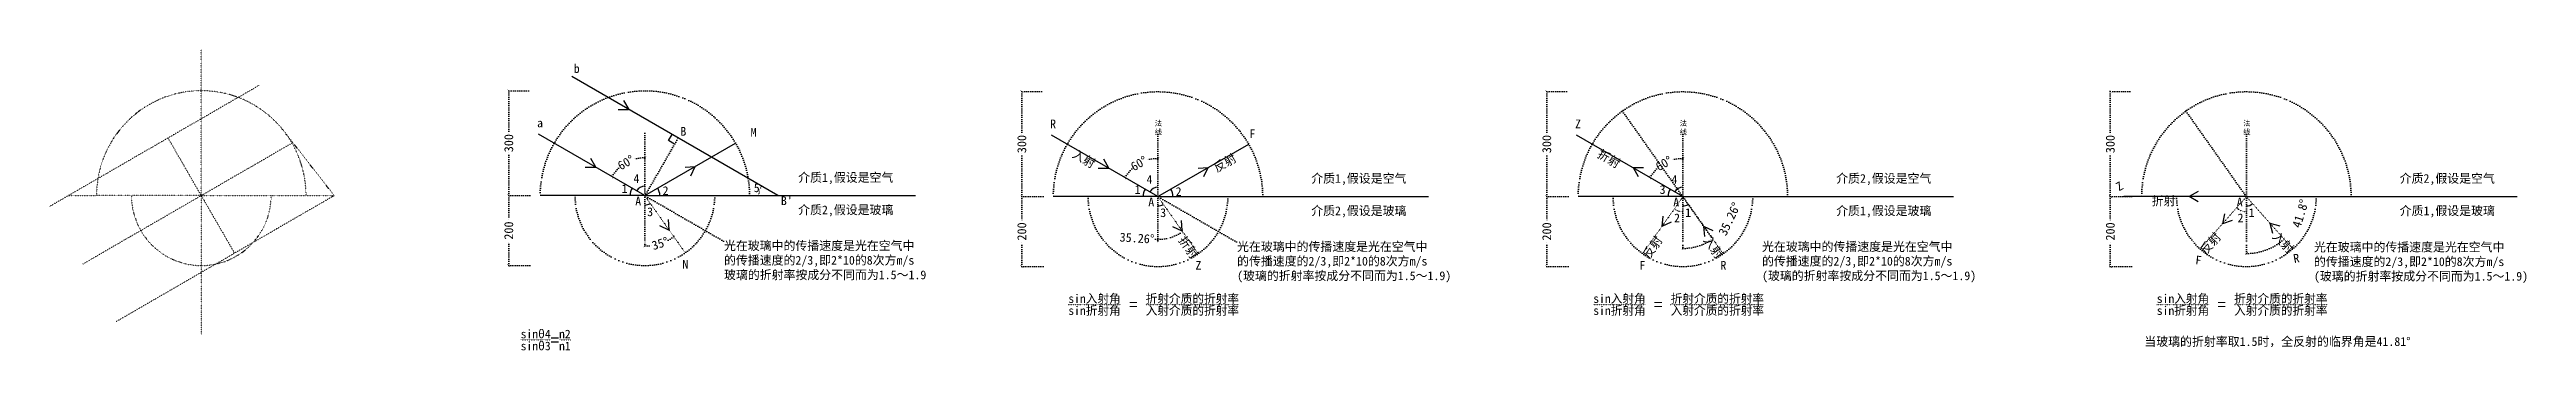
# Model space of a CAD drawing. Header units: millimetres. Extents: x 2482 to 9576, y 1540 to 2400.
import ezdxf

# ---------------------------------------------------------------- set-up
doc = ezdxf.new("R2010")
doc.units = ezdxf.units.MM
doc.header["$LTSCALE"] = 2
doc.linetypes.add('ACAD_ISO07W100', pattern=[3, 0, -3])
doc.linetypes.add('DOT', pattern=[0.25, 0, -0.25])
doc.styles.get("Standard").update_dxf_attribs({"font": ''})
doc.styles.add('w', font='', dxfattribs={"height": 25})
doc.styles.get('Standard').set_extended_font_data('SimSun')
doc.styles.get('w').set_extended_font_data('SimSun')
doc.dimstyles.new('w', dxfattribs={"dimscale": 3, "dimtxt": 8.5, "dimasz": 2.5, "dimexe": 1.25, "dimexo": 0.625, "dimtad": 0, "dimtxsty": 'Standard', "dimblk": 'ARCHTICK', "dimcen": 2.5, "dimclrd": 5, "dimclre": 5, "dimadec": 0, "dimazin": 0, "dimtfac": 1, "dimtmove": 0, "dimatfit": 3, "dimfxl": 1, "dimarcsym": 0})

# ---------------------------------------------------------------- blocks, each defined once
blk = doc.blocks.new('_ArchTick')
at = {"color": 0, "linetype": 'ByBlock', "const_width": 0.15}
blk.add_lwpolyline([(-0.5, -0.5), (0.5, 0.5)], dxfattribs=at)
blk = doc.blocks.new('*D6')
at = {"color": 5, "linetype": 'ACAD_ISO07W100', "lineweight": -2}
for p, q in [((3853.2, 2282.6), (3793.4, 2282.6)), ((3797.1, 2282.6), (3797.1, 2159.7)), ((3797.1, 1982.6), (3797.1, 2105.5)), ((3857.8, 1982.6), (3793.4, 1982.6))]:
    blk.add_line(p, q, dxfattribs=at)
at = {"layer": 'Defpoints', "color": 0}
for p in [(3797.1, 2282.6), (3855.1, 2282.6), (3859.7, 1982.6)]:
    blk.add_point(p, dxfattribs=at)
at = {"color": 5, "lineweight": -2, "xscale": 7.5, "yscale": 7.5, "zscale": 7.5}
for p, rotation in [((3797.1, 2282.6), 90), ((3797.1, 1982.6), 270)]:
    blk.add_blockref('_ArchTick', p, dxfattribs=dict(at, rotation=rotation))
at = {"color": 0, "insert": (3797.1, 2132.6), "char_height": 25.5, "attachment_point": 5, "rotation": 90}
blk.add_mtext('300', dxfattribs=at)
blk = doc.blocks.new('*D7')
at = {"color": 5, "linetype": 'ACAD_ISO07W100', "lineweight": -2}
for p, q in [((3857.8, 1982.6), (3793.4, 1982.6)), ((3797.1, 1982.6), (3797.1, 1909.8)), ((3797.1, 1782.6), (3797.1, 1855.3)), ((3857.8, 1782.6), (3793.4, 1782.6))]:
    blk.add_line(p, q, dxfattribs=at)
at = {"layer": 'Defpoints', "color": 0}
for p in [(3859.7, 1982.6), (3797.1, 1782.6), (3859.7, 1782.6)]:
    blk.add_point(p, dxfattribs=at)
at = {"color": 5, "lineweight": -2, "xscale": 7.5, "yscale": 7.5, "zscale": 7.5}
for p, rotation in [((3797.1, 1982.6), 90), ((3797.1, 1782.6), 270)]:
    blk.add_blockref('_ArchTick', p, dxfattribs=dict(at, rotation=rotation))
at = {"color": 0, "insert": (3797.1, 1882.6), "char_height": 25.5, "attachment_point": 5, "rotation": 90}
blk.add_mtext('200', dxfattribs=at)
blk = doc.blocks.new('*D13')
at = {"color": 5, "linetype": 'ACAD_ISO07W100', "lineweight": -2}
for start, end in [(133.64738, 150), (90, 106.35262)]:
    blk.add_arc((4187, 1982.6), 109.1, start, end, dxfattribs=at)
at = {"layer": 'Defpoints', "color": 0, "linetype": 'DOT'}
for p in [(3882.4, 2158.4), (4187, 2161), (4149.7, 2085.1), (4187, 1982.6), (4187, 1845.4)]:
    blk.add_point(p, dxfattribs=at)
at = {"color": 5, "linetype": 'DOT', "lineweight": -2, "xscale": 7.5, "yscale": 7.5, "zscale": 7.5}
blk.add_blockref('_ArchTick', (4187, 2091.7), dxfattribs=at)
at = {"color": 5, "linetype": 'DOT', "lineweight": -2, "xscale": 7.5, "yscale": 7.5, "zscale": 7.5, "rotation": 240.0000000000001}
blk.add_blockref('_ArchTick', (4092.5, 2037.1), dxfattribs=at)
at = {"color": 0, "linetype": 'DOT', "insert": (4132.5, 2077.1), "char_height": 25.5, "attachment_point": 5, "rotation": 30}
blk.add_mtext('60°', dxfattribs=at)
blk = doc.blocks.new('*D14')
at = {"color": 5, "linetype": 'ACAD_ISO07W100', "lineweight": -2}
blk.add_line((4187, 1843.5), (4187, 1835.1), dxfattribs=at)
for start, end in [(297.89655, 305.26), (270, 277.36345)]:
    blk.add_arc((4187, 1982.1), 143.3, start, end, dxfattribs=at)
at = {"layer": 'Defpoints', "color": 0, "linetype": 'DOT'}
for p in [(4187, 2161), (4187.3, 1981.7), (4187, 1845.4), (4216.2, 1841.9), (4302.8, 1818.4)]:
    blk.add_point(p, dxfattribs=at)
at = {"color": 5, "linetype": 'DOT', "lineweight": -2, "xscale": 7.5, "yscale": 7.5, "zscale": 7.5}
for p, rotation in [((4269.7, 1865.1), 35.26000000000022), ((4187, 1838.9), 180.0000000000001)]:
    blk.add_blockref('_ArchTick', p, dxfattribs=dict(at, rotation=rotation))
at = {"color": 0, "linetype": 'DOT', "insert": (4230.4, 1845.6), "char_height": 25.5, "attachment_point": 5, "rotation": 17.63}
blk.add_mtext('35°', dxfattribs=at)
blk = doc.blocks.new('*D15')
at = {"color": 5, "linetype": 'ACAD_ISO07W100', "lineweight": -2}
for p, q in [((5322.7, 2280), (5262.8, 2280)), ((5266.6, 2280), (5266.6, 2157.1)), ((5266.6, 1980), (5266.6, 2102.9)), ((5327.3, 1980), (5262.8, 1980))]:
    blk.add_line(p, q, dxfattribs=at)
at = {"layer": 'Defpoints', "color": 0}
for p in [(5266.6, 2280), (5324.5, 2280), (5329.2, 1980)]:
    blk.add_point(p, dxfattribs=at)
at = {"color": 5, "lineweight": -2, "xscale": 7.5, "yscale": 7.5, "zscale": 7.5}
for p, rotation in [((5266.6, 2280), 90), ((5266.6, 1980), 270)]:
    blk.add_blockref('_ArchTick', p, dxfattribs=dict(at, rotation=rotation))
at = {"color": 0, "insert": (5266.6, 2130), "char_height": 25.5, "attachment_point": 5, "rotation": 90}
blk.add_mtext('300', dxfattribs=at)
blk = doc.blocks.new('*D16')
at = {"color": 5, "linetype": 'ACAD_ISO07W100', "lineweight": -2}
for p, q in [((5327.3, 1980), (5262.8, 1980)), ((5266.6, 1980), (5266.6, 1907.2)), ((5266.6, 1780), (5266.6, 1852.7)), ((5327.3, 1780), (5262.8, 1780))]:
    blk.add_line(p, q, dxfattribs=at)
at = {"layer": 'Defpoints', "color": 0}
for p in [(5329.2, 1980), (5266.6, 1780), (5329.2, 1780)]:
    blk.add_point(p, dxfattribs=at)
at = {"color": 5, "lineweight": -2, "xscale": 7.5, "yscale": 7.5, "zscale": 7.5}
for p, rotation in [((5266.6, 1980), 90), ((5266.6, 1780), 270)]:
    blk.add_blockref('_ArchTick', p, dxfattribs=dict(at, rotation=rotation))
at = {"color": 0, "insert": (5266.6, 1880), "char_height": 25.5, "attachment_point": 5, "rotation": 90}
blk.add_mtext('200', dxfattribs=at)
blk = doc.blocks.new('*D17')
at = {"color": 5, "linetype": 'ACAD_ISO07W100', "lineweight": -2}
for start, end in [(133.64738, 150), (90, 106.35262)]:
    blk.add_arc((5656.5, 1980), 109.1, start, end, dxfattribs=at)
at = {"layer": 'Defpoints', "color": 0, "linetype": 'DOT'}
for p in [(5351.9, 2155.8), (5656.5, 2158.4), (5619.2, 2082.5), (5656.5, 1980), (5656.5, 1842.8)]:
    blk.add_point(p, dxfattribs=at)
at = {"color": 5, "linetype": 'DOT', "lineweight": -2, "xscale": 7.5, "yscale": 7.5, "zscale": 7.5}
blk.add_blockref('_ArchTick', (5656.5, 2089.1), dxfattribs=at)
at = {"color": 5, "linetype": 'DOT', "lineweight": -2, "xscale": 7.5, "yscale": 7.5, "zscale": 7.5, "rotation": 240.0000000000001}
blk.add_blockref('_ArchTick', (5562, 2034.5), dxfattribs=at)
at = {"color": 0, "linetype": 'DOT', "insert": (5602, 2074.5), "char_height": 25.5, "attachment_point": 5, "rotation": 30}
blk.add_mtext('60°', dxfattribs=at)
blk = doc.blocks.new('*D18')
at = {"color": 5, "linetype": 'ACAD_ISO07W100', "lineweight": -2}
for start, end in [(266.47831, 270), (270, 305.26)]:
    blk.add_arc((5656.5, 1979.5), 122, start, end, dxfattribs=at)
at = {"layer": 'Defpoints', "color": 0, "linetype": 'DOT'}
for p in [(5656.5, 2158.4), (5656.8, 1979.1), (5705.2, 1867.6), (5656.5, 1842.8), (5772.2, 1815.8)]:
    blk.add_point(p, dxfattribs=at)
at = {"color": 5, "linetype": 'DOT', "lineweight": -2, "xscale": 7.5, "yscale": 7.5, "zscale": 7.5}
for p, rotation in [((5656.5, 1857.5), 180), ((5727, 1879.8), 35.26000000000054)]:
    blk.add_blockref('_ArchTick', p, dxfattribs=dict(at, rotation=rotation))
at = {"color": 0, "linetype": 'DOT', "insert": (5596.4, 1860.9), "char_height": 25.5, "attachment_point": 5, "rotation": 356.47831}
blk.add_mtext('35.26°', dxfattribs=at)
blk = doc.blocks.new('*D19')
at = {"color": 5, "linetype": 'ACAD_ISO07W100', "lineweight": -2}
for p, q in [((6826.2, 2280), (6766.4, 2280)), ((6770.1, 2280), (6770.1, 2157.1)), ((6770.1, 1980), (6770.1, 2102.9)), ((6830.9, 1980), (6766.4, 1980))]:
    blk.add_line(p, q, dxfattribs=at)
at = {"layer": 'Defpoints', "color": 0}
for p in [(6770.1, 2280), (6828.1, 2280), (6832.7, 1980)]:
    blk.add_point(p, dxfattribs=at)
at = {"color": 5, "lineweight": -2, "xscale": 7.5, "yscale": 7.5, "zscale": 7.5}
for p, rotation in [((6770.1, 2280), 90), ((6770.1, 1980), 270)]:
    blk.add_blockref('_ArchTick', p, dxfattribs=dict(at, rotation=rotation))
at = {"color": 0, "insert": (6770.1, 2130), "char_height": 25.5, "attachment_point": 5, "rotation": 90}
blk.add_mtext('300', dxfattribs=at)
blk = doc.blocks.new('*D20')
at = {"color": 5, "linetype": 'ACAD_ISO07W100', "lineweight": -2}
for p, q in [((6830.9, 1980), (6766.4, 1980)), ((6770.1, 1980), (6770.1, 1907.2)), ((6770.1, 1780), (6770.1, 1852.7)), ((6830.9, 1780), (6766.4, 1780))]:
    blk.add_line(p, q, dxfattribs=at)
at = {"layer": 'Defpoints', "color": 0}
for p in [(6832.7, 1980), (6770.1, 1780), (6832.7, 1780)]:
    blk.add_point(p, dxfattribs=at)
at = {"color": 5, "lineweight": -2, "xscale": 7.5, "yscale": 7.5, "zscale": 7.5}
for p, rotation in [((6770.1, 1980), 90), ((6770.1, 1780), 270)]:
    blk.add_blockref('_ArchTick', p, dxfattribs=dict(at, rotation=rotation))
at = {"color": 0, "insert": (6770.1, 1880), "char_height": 25.5, "attachment_point": 5, "rotation": 90}
blk.add_mtext('200', dxfattribs=at)
blk = doc.blocks.new('*D21')
at = {"color": 5, "linetype": 'ACAD_ISO07W100', "lineweight": -2}
for start, end in [(133.64738, 150), (90, 106.35262)]:
    blk.add_arc((7160.1, 1980), 109.1, start, end, dxfattribs=at)
at = {"layer": 'Defpoints', "color": 0, "linetype": 'DOT'}
for p in [(6855.4, 2155.8), (7160.1, 2158.4), (7122.7, 2082.5), (7160.1, 1980), (7160.1, 1842.8)]:
    blk.add_point(p, dxfattribs=at)
at = {"color": 5, "linetype": 'DOT', "lineweight": -2, "xscale": 7.5, "yscale": 7.5, "zscale": 7.5}
blk.add_blockref('_ArchTick', (7160.1, 2089.1), dxfattribs=at)
at = {"color": 5, "linetype": 'DOT', "lineweight": -2, "xscale": 7.5, "yscale": 7.5, "zscale": 7.5, "rotation": 240}
blk.add_blockref('_ArchTick', (7065.6, 2034.5), dxfattribs=at)
at = {"color": 0, "linetype": 'DOT', "insert": (7105.5, 2074.5), "char_height": 25.5, "attachment_point": 5, "rotation": 30}
blk.add_mtext('60°', dxfattribs=at)
blk = doc.blocks.new('*D22')
at = {"color": 5, "linetype": 'ACAD_ISO07W100', "lineweight": -2}
for p, q in [((7161.1, 1978), (7247.6, 1855.7)), ((7160.1, 1840.9), (7160.1, 1827.8))]:
    blk.add_line(p, q, dxfattribs=at)
blk.add_arc((7160.1, 1979.5), 147.9, 270, 305.26, dxfattribs=at)
at = {"layer": 'Defpoints', "color": 0, "linetype": 'DOT'}
for p in [(6986.6, 2224.8), (7160.1, 2158.4), (7159.5, 1980.3), (7160.1, 1842.8), (7190.2, 1834.7)]:
    blk.add_point(p, dxfattribs=at)
at = {"color": 5, "linetype": 'DOT', "lineweight": -2, "xscale": 7.5, "yscale": 7.5, "zscale": 7.5}
for p, rotation in [((7245.4, 1858.7), 35.26000000000038), ((7160.1, 1831.6), 180.0000000000001)]:
    blk.add_blockref('_ArchTick', p, dxfattribs=dict(at, rotation=rotation))
at = {"color": 0, "linetype": 'DOT', "insert": (7293.5, 1915.8), "char_height": 25.5, "attachment_point": 5, "rotation": 64.49652}
blk.add_mtext('35.26°', dxfattribs=at)
blk = doc.blocks.new('*D24')
at = {"color": 5, "linetype": 'ACAD_ISO07W100', "lineweight": -2}
for p, q in [((8440.1, 2280), (8380.3, 2280)), ((8384.1, 2280), (8384.1, 2157.1)), ((8384.1, 1980), (8384.1, 2102.9)), ((8444.8, 1980), (8380.3, 1980))]:
    blk.add_line(p, q, dxfattribs=at)
at = {"layer": 'Defpoints', "color": 0}
for p in [(8384.1, 2280), (8442, 2280), (8446.7, 1980)]:
    blk.add_point(p, dxfattribs=at)
at = {"color": 5, "lineweight": -2, "xscale": 7.5, "yscale": 7.5, "zscale": 7.5}
for p, rotation in [((8384.1, 2280), 90), ((8384.1, 1980), 270)]:
    blk.add_blockref('_ArchTick', p, dxfattribs=dict(at, rotation=rotation))
at = {"color": 0, "insert": (8384.1, 2130), "char_height": 25.5, "attachment_point": 5, "rotation": 90}
blk.add_mtext('300', dxfattribs=at)
blk = doc.blocks.new('*D25')
at = {"color": 5, "linetype": 'ACAD_ISO07W100', "lineweight": -2}
for p, q in [((8444.8, 1980), (8380.3, 1980)), ((8384.1, 1980), (8384.1, 1907.2)), ((8384.1, 1780), (8384.1, 1852.7)), ((8444.8, 1780), (8380.3, 1780))]:
    blk.add_line(p, q, dxfattribs=at)
at = {"layer": 'Defpoints', "color": 0}
for p in [(8446.7, 1980), (8384.1, 1780), (8446.7, 1780)]:
    blk.add_point(p, dxfattribs=at)
at = {"color": 5, "lineweight": -2, "xscale": 7.5, "yscale": 7.5, "zscale": 7.5}
for p, rotation in [((8384.1, 1980), 90), ((8384.1, 1780), 270)]:
    blk.add_blockref('_ArchTick', p, dxfattribs=dict(at, rotation=rotation))
at = {"color": 0, "insert": (8384.1, 1880), "char_height": 25.5, "attachment_point": 5, "rotation": 90}
blk.add_mtext('200', dxfattribs=at)
blk = doc.blocks.new('*D28')
at = {"color": 5, "linetype": 'ACAD_ISO07W100', "lineweight": -2}
blk.add_line((8774, 1840.9), (8774, 1813.5), dxfattribs=at)
blk.add_arc((8774, 1979.3), 162, 270, 311.65163, dxfattribs=at)
at = {"layer": 'Defpoints', "color": 0, "linetype": 'DOT'}
for p in [(8774, 2158.4), (8774.5, 1978.7), (8774, 1842.8), (8812.9, 1822), (8906.6, 1830.2)]:
    blk.add_point(p, dxfattribs=at)
at = {"color": 5, "linetype": 'DOT', "lineweight": -2, "xscale": 7.5, "yscale": 7.5, "zscale": 7.5}
for p, rotation in [((8881.6, 1858.2), 41.65162842302918), ((8774, 1817.3), 179.9999999999999)]:
    blk.add_blockref('_ArchTick', p, dxfattribs=dict(at, rotation=rotation))
at = {"color": 0, "linetype": 'DOT', "insert": (8928.7, 1931.2), "char_height": 25.5, "attachment_point": 5, "rotation": 72.7161}
blk.add_mtext('41.8°', dxfattribs=at)

msp = doc.modelspace()

# ---------------------------------------------------------------- linework, layer by layer
at = {"linetype": 'DOT'}
for p, q in [((2916.477, 1982.581), (2916.477, 2400.251)), ((3081.118, 2297.413), (2481.815, 1951.405)), ((3176.285, 2132.581), (2576.981, 1786.573)), ((2916.477, 1982.581), (2821.311, 2147.413)), ((3297.141, 1982.581), (3152.906, 2167.247)), ((2535.813, 1982.581), (2616.477, 1982.581)), ((2916.477, 1982.581), (2616.477, 1982.581)), ((3297.141, 1982.581), (2672.147, 1621.74)), ((2916.477, 1982.581), (3216.477, 1982.581)), ((2916.477, 1982.581), (2916.477, 1583.703)), ((2916.477, 1982.581), (3011.643, 1817.748)), ((3216.477, 1982.581), (3297.141, 1982.581)), ((7159.497, 1980.279), (7275.776, 1815.809)), ((8774.529, 1978.676), (8906.597, 1830.195))]:
    msp.add_line(p, q, dxfattribs=at)
for p, q in [((4567.703, 1982.581), (3977.602, 2323.276)), ((4110.892, 2228.614), (4140.222, 2228.614)), ((4126.048, 2254.504), (4140.712, 2229.104)), ((4187.039, 1982.581), (3882.436, 2158.444)), ((4254.884, 2140.093), (4264.884, 2157.413)), ((4272.205, 2130.093), (4254.884, 2140.093)), ((5656.509, 1979.959), (5351.906, 2155.822)), ((7160.051, 1979.959), (6855.447, 2155.822)), ((4015.9, 2064.082), (4045.229, 2064.082)), ((4031.055, 2089.972), (4045.72, 2064.572)), ((5485.37, 2061.46), (5514.7, 2061.46)), ((5500.525, 2087.351), (5515.19, 2061.951)), ((7032.811, 2036.488), (7018.146, 2061.888)), ((7047.476, 2061.888), (7018.146, 2061.888)), ((8635.757, 1994.39), (8610.357, 1979.725)), ((4187.039, 1982.581), (3887.039, 1982.581)), ((4187.039, 1982.581), (4487.039, 1982.581)), ((4487.039, 1982.581), (4567.703, 1982.581)), ((4567.703, 1982.581), (4962.215, 1982.581)), ((5656.509, 1979.959), (5356.509, 1979.959)), ((5656.509, 1979.959), (5956.509, 1979.959)), ((5956.509, 1979.959), (6037.174, 1979.959)), ((6037.174, 1979.959), (6431.685, 1979.959)), ((7160.051, 1979.959), (6860.051, 1979.959)), ((7160.051, 1979.959), (7460.051, 1979.959)), ((7460.051, 1979.959), (7540.715, 1979.959)), ((7540.715, 1979.959), (7935.226, 1979.959)), ((8774.214, 1979.725), (8422.489, 1979.725)), ((8773.98, 1979.959), (8473.98, 1979.959)), ((8635.757, 1965.061), (8610.357, 1979.725)), ((8773.98, 1979.959), (9073.98, 1979.959)), ((9073.98, 1979.959), (9154.644, 1979.959)), ((9154.644, 1979.959), (9549.156, 1979.959)), ((7222.523, 1865.284), (7220.131, 1894.515)), ((7246.75, 1881.819), (7220.239, 1894.363)), ((8849.624, 1874.461), (8842.013, 1902.786)), ((8870.482, 1895.084), (8842.146, 1902.655))]:
    msp.add_line(p, q)
at = {"color": 5, "linetype": 'ACAD_ISO07W100'}
for p, q in [((6986.646, 2224.767), (7159.497, 1980.279)), ((8600.575, 2224.767), (8773.426, 1980.279))]:
    msp.add_line(p, q, dxfattribs=at)
at = {"linetype": 'ACAD_ISO07W100'}
for p, q in [((4187.039, 2161.003), (4187.039, 1845.383)), ((4187.039, 1982.581), (4282.205, 2147.413)), ((5656.509, 2158.382), (5656.509, 1842.762)), ((7160.051, 2158.382), (7160.051, 1842.762)), ((8773.98, 2158.382), (8773.98, 1842.762)), ((4412.282, 1852.537), (4187.039, 1982.581)), ((5881.752, 1849.915), (5656.509, 1979.959))]:
    msp.add_line(p, q, dxfattribs=at)
at = {"color": 5}
for p, q in [((4187.039, 1982.581), (4446.846, 2132.581)), ((5656.509, 1979.959), (5916.317, 2129.959)), ((4301.939, 2063.676), (4331.191, 2065.807)), ((4318.411, 2039.409), (4331.191, 2065.807)), ((5771.409, 2061.055), (5800.661, 2063.186)), ((5787.881, 2036.787), (5800.661, 2063.186)), ((7102.147, 1923.443), (7099.755, 1894.211)), ((8710.694, 1930.364), (8704.984, 1901.596)), ((4228.553, 1897.286), (4255.065, 1884.741)), ((4253.326, 1914.207), (4255.718, 1884.975)), ((5698.024, 1894.665), (5724.535, 1882.12)), ((5722.796, 1911.585), (5725.188, 1882.353)), ((7126.374, 1906.908), (7099.862, 1894.363)), ((8732.877, 1911.174), (8704.984, 1901.596))]:
    msp.add_line(p, q, dxfattribs=at)
at = {"color": 5, "linetype": 'DOT'}
for p, q in [((4187.307, 1981.739), (4302.764, 1818.431)), ((5656.777, 1979.117), (5772.234, 1815.809)), ((7160.604, 1980.279), (7044.325, 1815.809)), ((8773.431, 1978.676), (8641.363, 1830.195))]:
    msp.add_line(p, q, dxfattribs=at)
at = {"linetype": 'DOT'}
for centre, radius, start, end in [((2916.477, 1982.581), 300, 0, 180), ((4567.703, 1982.581), 54.34, 150, 180), ((2916.477, 1982.581), 200, 180, 0), ((7161.133, 1977.965), 41.661, 232.308234, 268.5112137)]:
    msp.add_arc(centre, radius, start, end, dxfattribs=at)
at = {"color": 1, "linetype": 'ACAD_ISO07W100'}
for centre, radius, start, end in [((4187.039, 1982.581), 300, 360, 180), ((5656.509, 1979.959), 300, 360, 180), ((7160.051, 1979.959), 300, 360, 180), ((8773.98, 1979.959), 300, 360, 180), ((4187.039, 1982.581), 200, 180, 0), ((5656.509, 1979.959), 200, 180, 0), ((7160.051, 1979.959), 200, 180, 0), ((8773.98, 1979.959), 200, 180, 0)]:
    msp.add_arc(centre, radius, start, end, dxfattribs=at)
for centre, radius, start, end in [((4187.039, 1982.581), 42.645, 150, 180), ((4187.039, 1982.581), 26.899, 90, 150), ((5656.509, 1979.959), 42.645, 150, 180), ((5656.509, 1979.959), 26.899, 90, 150), ((7160.051, 1979.959), 42.645, 150, 180), ((7160.051, 1979.959), 26.899, 90, 150), ((7159.882, 1981.022), 27.962, 270.3451337, 301.0731932), ((8774.227, 1978.079), 25.02, 269.4352362, 313.0786149)]:
    msp.add_arc(centre, radius, start, end)
at = {"color": 5}
for centre, radius, start, end in [((4187.736, 1982.686), 41.948, 359.8560759, 30.3512838), ((5657.206, 1980.065), 41.948, 359.8560759, 30.3512838), ((4186.87, 1983.643), 27.962, 270.3451337, 301.0731932), ((5656.341, 1981.022), 27.962, 270.3451337, 301.0731932)]:
    msp.add_arc(centre, radius, start, end, dxfattribs=at)
at = {"color": 5, "linetype": 'DOT'}
msp.add_arc((8774.985, 1977.551), 41.246, 225.6950989, 268.6031778, dxfattribs=at)

# ---------------------------------------------------------------- texts
at = {"style": 'w'}
for s, insert, char_height, width, attachment_point in [('b', (3983.233, 2358.488), 25, 25.74143, 1), ('R', (5347.666, 2200.221), 25, 25.74143, 1), ('Z', (6851.207, 2200.221), 25, 25.74143, 1), ('a', (3878.196, 2202.843), 25, 25.74143, 1), ('B', (4288.68, 2178.865), 25, 25.74143, 1), ('M', (4489.647, 2176.162), 25, 25.74143, 1), ('法\\P线', (5647.152, 2196.949), 15, 76.97872, 1), ('F', (5918.692, 2171.911), 25, 25.74143, 1), ('法\\P线', (7150.694, 2196.949), 15, 76.97872, 1), ('法\\P线', (8764.623, 2196.949), 15, 76.97872, 1), ('1', (4120.207, 2015.009), 25, 25.74143, 1), ('4', (4154.304, 2044.034), 25, 25.74143, 1), ('5', (4498.807, 2017.502), 25, 25.74143, 1), ('介质1,假设是空气', (4625.944, 2046.816), 25, 288.30412, 1), ('1', (5589.677, 2012.388), 25, 25.74143, 1), ('4', (5623.774, 2041.412), 25, 25.74143, 1), ('介质1,假设是空气', (6095.415, 2044.194), 25, 288.30412, 1), ('3', (7093.218, 2012.388), 25, 25.74143, 1), ('4', (7127.315, 2041.412), 25, 25.74143, 1), ('介质2,假设是空气', (7598.956, 2044.194), 25, 288.30412, 1), ('介质2,假设是空气', (9212.885, 2044.194), 25, 288.30412, 1), ('A', (4159.289, 1979.311), 25, 25.74143, 1), ("B'", (4576.49, 1980.357), 25, 25.74143, 1), ('介质2,假设是玻璃', (4625.944, 1954.244), 25, 288.30412, 1), ('A', (5628.76, 1976.69), 25, 25.74143, 1), ('介质2,假设是玻璃', (6095.415, 1951.623), 25, 288.30412, 1), ('A', (7132.301, 1976.69), 25, 25.74143, 1), ('1', (7166.398, 1946.218), 25, 25.74143, 1), ('介质1,假设是玻璃', (7598.956, 1951.623), 25, 288.30412, 1), ('A', (8746.23, 1976.69), 25, 25.74143, 1), ('1', (8780.327, 1946.218), 25, 25.74143, 1), ('介质1,假设是玻璃', (9212.885, 1951.623), 25, 288.30412, 1), ('N', (4294.469, 1798.356), 25, 25.74143, 1), ('Z', (5763.94, 1795.735), 25, 25.74143, 1), ('F', (7052.62, 1795.735), 25, 25.74143, 3), ('R', (7267.481, 1795.735), 25, 25.74143, 1), ('当玻璃的折射率取1.5时，全反射的临界角是41.81°', (8481.686, 1577.571), 25, 949.73318, 1)]:
    msp.add_mtext(s, dxfattribs=dict(at, insert=insert, char_height=char_height, width=width, attachment_point=attachment_point))
at = {"linetype": 'DOT', "char_height": 25, "width": 83.59939, "style": 'w'}
for s, insert, attachment_point, rotation in [('入射', (5421.211, 2115.809), 1, 330), ('反射', (5812.417, 2069.973), 1, 30), ('折射', (6924.752, 2115.809), 1, 330), ('折射', (5734.213, 1869.589), 1, 305.26), ('反射', (7082.347, 1869.589), 3, 54.74), ('入射', (7237.754, 1869.589), 1, 305.26), ('反射', (8684.344, 1879.227), 3, 48.19), ('入射', (8863.833, 1881.436), 1, 315.6233947)]:
    msp.add_mtext(s, dxfattribs=dict(at, insert=insert, attachment_point=attachment_point, rotation=rotation))
at = {"color": 5, "char_height": 25, "width": 25.74143, "attachment_point": 1, "style": 'w'}
for s, insert in [('2', (4237.615, 2009.22)), ('2', (5707.086, 2006.599)), ('3', (4193.386, 1948.84)), ('3', (5662.856, 1946.218)), ('2', (7134.621, 1931.225)), ('2', (8748.55, 1931.225))]:
    msp.add_mtext(s, dxfattribs=dict(at, insert=insert))
at = {"char_height": 25, "width": 25.74143, "style": 'w'}
for s, insert, attachment_point, rotation in [('Z', (8396.617, 2016.056), 1, 30), ('F', (8646.386, 1809.246), 3, 353.45), ('R', (8906.36, 1814.134), 1, 10.3633947)]:
    msp.add_mtext(s, dxfattribs=dict(at, insert=insert, attachment_point=attachment_point, rotation=rotation))
at = {"linetype": 'DOT', "attachment_point": 1, "style": 'w'}
for s, insert, char_height, width in [('折射', (8502.515, 1979.725), 25, 83.59939), ('光在玻璃中的传播速度是光在空气中\\P的传播速度的2/3,即2*10的8次方m/s\\P玻璃的折射率按成分不同而为1.5～1.9', (4413.564, 1851.797), 25, 914.42585), ('光在玻璃中的传播速度是光在空气中\\P的传播速度的2/3,即2*10的8次方m/s\\P(玻璃的折射率按成分不同而为1.5～1.9)', (5883.034, 1849.175), 25, 914.42585), ('光在玻璃中的传播速度是光在空气中\\P的传播速度的2/3,即2*10的8次方m/s\\P(玻璃的折射率按成分不同而为1.5～1.9)', (7386.576, 1849.175), 25, 914.42585), ('光在玻璃中的传播速度是光在空气中\\P的传播速度的2/3,即2*10的8次方m/s\\P(玻璃的折射率按成分不同而为1.5～1.9)', (8967.367, 1847.796), 25, 914.42585), ('\\A1;{\\H0.7x;\\Ssin入射角/sin折射角;} = {\\H0.7x;\\S折射介质的折射率/入射介质的折射率;}', (5399.675, 1700.24), 35, 765.82832), ('\\A1;{\\H0.7x;\\Ssin入射角/sin折射角;} = {\\H0.7x;\\S折射介质的折射率/入射介质的折射率;}', (6903.216, 1700.24), 35, 765.82832), ('\\A1;{\\H0.7x;\\Ssin入射角/sin折射角;} = {\\H0.7x;\\S折射介质的折射率/入射介质的折射率;}', (8517.146, 1700.24), 35, 765.82832), ('\\A1;{\\H0.7x;\\Ssinθ4/sinθ3;}={\\H0.7x;\\Sn2/n1;}', (3831.067, 1599.03), 35, 765.82832)]:
    msp.add_mtext(s, dxfattribs=dict(at, insert=insert, char_height=char_height, width=width))

# ---------------------------------------------------------------- dimensions: what is measured, and where the dimension line sits
for base, p1, p2, picture, middle in [((3797.116, 2282.58), (3859.725, 1982.581), (3855.078, 2282.58), '*D6', (3797.116, 2132.581)), ((5266.586, 2279.959), (5329.195, 1979.959), (5324.549, 2279.959), '*D15', (5266.586, 2129.959)), ((6770.127, 2279.959), (6832.737, 1979.959), (6828.09, 2279.959), '*D19', (6770.127, 2129.959)), ((8384.057, 2279.959), (8446.666, 1979.959), (8442.02, 2279.959), '*D24', (8384.057, 2129.959))]:
    dim = msp.add_linear_dim(base=base, p1=p1, p2=p2, angle=90, dimstyle='w')
    dim.commit()
    dim.dimension.update_dxf_attribs({"geometry": picture, "text_midpoint": middle})
at = {"linetype": 'DOT'}
for base, line1, line2, text, picture, middle in [((7190.178, 1834.693), ((6986.646, 2224.767), (7159.497, 1980.279)), ((7160.051, 2158.382), (7160.051, 1842.762)), '35.26°', '*D22', (7293.542, 1915.814)), ((8812.854, 1822.022), ((8773.98, 2158.382), (8773.98, 1842.762)), ((8774.529, 1978.676), (8906.597, 1830.195)), '41.8°', '*D28', (8928.669, 1931.161))]:
    dim = msp.add_angular_dim_2l(base=base, line1=line1, line2=line2, text=text, dimstyle='w', dxfattribs=at)
    dim.commit()
    dim.dimension.update_dxf_attribs({"geometry": picture, "text_midpoint": middle, "dimtype": 162})
for base, line1, line2, picture, middle in [((4149.718, 2085.118), ((4187.039, 2161.003), (4187.039, 1845.383)), ((4187.039, 1982.581), (3882.436, 2158.444)), '*D13', (4132.48, 2077.08)), ((4216.221, 1841.859), ((4187.307, 1981.739), (4302.764, 1818.431)), ((4187.039, 2161.003), (4187.039, 1845.383)), '*D14', (4230.429, 1845.584)), ((5619.189, 2082.497), ((5656.509, 2158.382), (5656.509, 1842.762)), ((5656.509, 1979.959), (5351.906, 2155.822)), '*D17', (5601.95, 2074.458)), ((7122.73, 2082.497), ((7160.051, 2158.382), (7160.051, 1842.762)), ((7160.051, 1979.959), (6855.447, 2155.822)), '*D21', (7105.492, 2074.458))]:
    dim = msp.add_angular_dim_2l(base=base, line1=line1, line2=line2, dimstyle='w', dxfattribs=at)
    dim.commit()
    dim.dimension.update_dxf_attribs({"geometry": picture, "text_midpoint": middle})
dim = msp.add_angular_dim_2l(base=(5705.185, 1867.584), line1=((5656.777, 1979.117), (5772.234, 1815.809)), line2=((5656.509, 2158.382), (5656.509, 1842.762)), text='35.26°', dimstyle='w', dxfattribs=at)
dim.commit()
dim.dimension.update_dxf_attribs({"geometry": '*D18', "text_midpoint": (5596.379, 1860.926)})
for base, p1, p2, picture, middle in [((3797.116, 1782.581), (3859.725, 1982.581), (3859.725, 1782.581), '*D7', (3797.116, 1882.581)), ((5266.586, 1779.959), (5329.195, 1979.959), (5329.195, 1779.959), '*D16', (5266.586, 1879.959)), ((6770.127, 1779.959), (6832.737, 1979.959), (6832.737, 1779.959), '*D20', (6770.127, 1879.959)), ((8384.057, 1779.959), (8446.666, 1979.959), (8446.666, 1779.959), '*D25', (8384.057, 1879.959))]:
    dim = msp.add_linear_dim(base=base, p1=p1, p2=p2, angle=90, dimstyle='w', override={"dimtmove": 1})
    dim.commit()
    dim.dimension.update_dxf_attribs({"geometry": picture, "text_midpoint": middle})

doc.saveas('drawing.dxf')
